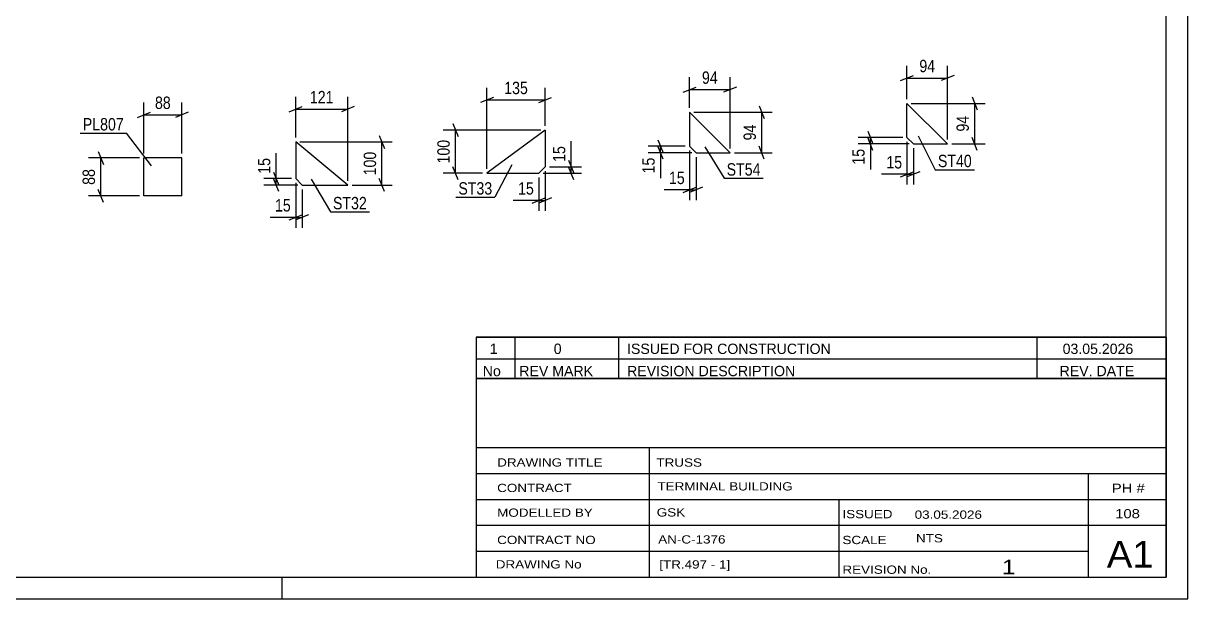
# Model space of a CAD drawing. Header units: millimetres. Extents: x 0 to 420, y 0 to 297.
# Drawn here: x 150 to 420, y 0 to 133.3 of the extents above; entities that cross this region are included whole.
import ezdxf

# ---------------------------------------------------------------- set-up
doc = ezdxf.new("R2010")
doc.units = ezdxf.units.MM
doc.styles.add('Arial Narrow', font='ARIALN.TTF', dxfattribs={"height": 0.2})

# ---------------------------------------------------------------- blocks, each defined once
blk = doc.blocks.new('Unknown-814735313-1133')
at = {"color": 5, "linetype": 'Continuous'}
for p, q in [((420, 0), (420, 297)), ((415, 5), (415, 292)), ((5, 5), (415, 5)), ((210, 0), (210, 5)), ((0, 0), (420, 0))]:
    blk.add_line(p, q, dxfattribs=at)
blk = doc.blocks.new('Unknown-814735313-13390')
at = {"color": 7, "linetype": 'Continuous'}
for p, q in [((255, 51.05), (255, 5)), ((255, 51.05), (415, 51.05)), ((415, 51), (415, 5)), ((255, 35), (415, 35)), ((295.14, 35), (295.14, 5)), ((255, 29), (415, 29)), ((397, 5.05), (397, 29.05)), ((255, 23), (415, 23)), ((339.14, 23), (339.14, 5)), ((255, 17), (415, 17)), ((255, 11), (397, 11)), ((255, 5), (415, 5))]:
    blk.add_line(p, q, dxfattribs=at)
at = {"color": 7, "style": 'Arial Narrow'}
for s, height, width, p in [('DRAWING TITLE', 1.9089, 1.425378, (259.88, 30.61)), ('TRUSS', 1.909, 1.425378, (296.81, 30.59)), ('TERMINAL BUILDING', 1.9089, 1.425378, (297.06, 25.07)), ('CONTRACT', 1.909, 1.425378, (259.88, 24.71)), ('MODELLED BY', 1.9089, 1.425378, (259.88, 18.98)), ('GSK', 1.909, 1.425378, (296.88, 19.04)), ('ISSUED', 1.909, 1.425378, (339.94, 18.64)), ('03.05.2026', 1.909, 1.425378, (356.69, 18.52)), ('CONTRACT NO', 1.9089, 1.425378, (259.88, 12.66)), ('AN-C-1376', 1.909, 1.425378, (297.23, 12.78)), ('SCALE', 1.909, 1.425378, (339.94, 12.65)), ('A1', 6.204, 1.25, (401.24, 7.2)), ('DRAWING No', 1.909, 1.425378, (259.56, 7)), ('[TR.497 - 1]', 1.9089, 1.425378, (297.46, 6.99)), ('1', 3.34, 1.5, (376.91, 5.68)), ('REVISION No.', 1.9089, 1.425378, (339.94, 5.77))]:
    blk.add_text(s, height=height, dxfattribs=dict(at, width=width)).set_placement(p)
at = {"color": 7, "linetype": 'Continuous', "style": 'Arial Narrow'}
for s, height, width, p in [('PH #', 2.1, 1.42538, (402.4, 24.55)), ('108', 2.1, 1.42538, (403.19, 18.65)), ('NTS', 1.909, 1.425378, (357, 13.05))]:
    blk.add_text(s, height=height, dxfattribs=dict(at, width=width)).set_placement(p)
blk = doc.blocks.new('Unknown-814735313-13391')
at = {"color": 7, "linetype": 'Continuous'}
for p, q in [((255, 60.55), (415, 60.55)), ((415, 60.55), (255, 60.55)), ((255, 60.55), (255, 55.55)), ((264, 60.55), (264, 55.55)), ((288, 60.55), (288, 55.55)), ((385, 60.55), (385, 55.55)), ((415, 60.55), (415, 55.55)), ((255, 55.55), (415, 55.55)), ((255, 55.55), (255, 51.05)), ((255, 55.55), (415, 55.55)), ((264, 55.55), (264, 51.05)), ((288, 55.55), (288, 51.05)), ((385, 55.55), (385, 51.05)), ((415, 55.55), (415, 51.05)), ((415, 51.05), (255, 51.05))]:
    blk.add_line(p, q, dxfattribs=at)
at = {"color": 7, "linetype": 'Continuous', "style": 'Arial Narrow'}
for s, height, width, p in [('1', 2.39, 1.196471, (258.16, 56.7)), ('0', 2.39, 1.196471, (273, 56.7)), ('ISSUED FOR CONSTRUCTION', 2.3861, 1.196471, (290, 56.7)), ('03.05.2026', 2.386, 1.196471, (391, 56.7)), ('No', 2.386, 1.2, (256.54, 51.55)), ('REV MARK', 2.386, 1.2, (265, 51.55)), ('REVISION DESCRIPTION', 2.3861, 1.2, (290, 51.55)), ('REV. DATE', 2.386, 1.2, (390.28, 51.55))]:
    blk.add_text(s, height=height, dxfattribs=dict(at, width=width)).set_placement(p)
blk = doc.blocks.new('Part-814735313-8642 - 8636')
at = {"color": 2, "linetype": 'Continuous'}
for p, q in [((186.77, 102.11), (177.97, 102.11)), ((177.97, 93.31), (177.97, 102.11)), ((186.77, 93.31), (186.77, 102.11)), ((186.77, 93.31), (177.97, 93.31))]:
    blk.add_line(p, q, dxfattribs=at)
blk = doc.blocks.new('Part-814735313-1913 - 1897')
at = {"color": 2, "linetype": 'Continuous'}
for p, q in [((271.01, 108.56), (257.51, 98.56)), ((271.01, 108.56), (271.01, 100.06)), ((271.01, 100.06), (269.51, 98.56)), ((257.51, 98.56), (269.51, 98.56))]:
    blk.add_line(p, q, dxfattribs=at)
blk = doc.blocks.new('Part-814735313-8593 - 8577')
at = {"color": 2, "linetype": 'Continuous'}
for p, q in [((313.9, 103.31), (304.5, 112.71)), ((304.5, 112.71), (304.5, 104.81)), ((304.5, 104.81), (306, 103.31)), ((306, 103.31), (313.9, 103.31))]:
    blk.add_line(p, q, dxfattribs=at)
blk = doc.blocks.new('Part-814735313-1988 - 1972')
at = {"color": 2, "linetype": 'Continuous'}
for p, q in [((213.16, 105.81), (213.16, 97.31)), ((225.25, 95.81), (213.16, 105.81)), ((213.16, 97.31), (214.66, 95.81)), ((214.66, 95.81), (225.25, 95.81))]:
    blk.add_line(p, q, dxfattribs=at)
blk = doc.blocks.new('Part-814735313-8421 - 8405')
at = {"color": 2, "linetype": 'Continuous'}
for p, q in [((354.91, 106.85), (354.91, 114.75)), ((354.91, 114.75), (364.31, 105.35)), ((354.91, 106.85), (356.41, 105.35)), ((356.41, 105.35), (364.31, 105.35))]:
    blk.add_line(p, q, dxfattribs=at)
blk = doc.blocks.new('StraightDimension-814735313-8644 - 8636')
at = {"color": 7, "linetype": 'Continuous'}
for p, q in [((177.97, 103.11), (177.97, 114.96)), ((186.77, 103.11), (186.77, 114.96)), ((176.47, 111.51), (179.47, 112.71)), ((177.97, 112.11), (186.77, 112.11)), ((188.27, 112.71), (185.27, 111.51))]:
    blk.add_line(p, q, dxfattribs=at)
at = {"color": 0}
blk.add_wipeout([(184.79, 112.86), (184.79, 117.06), (179.94, 117.06), (179.94, 112.86)], dxfattribs=at)
at = {"color": 3, "style": 'Arial Narrow'}
blk.add_text('88', height=2.863, dxfattribs=at).set_placement((180.54, 113.46))
blk = doc.blocks.new('StraightDimension-814735313-8655 - 8636')
at = {"color": 7, "linetype": 'Continuous'}
for p, q in [((167.37, 103.61), (168.57, 100.6)), ((176.97, 102.11), (165.12, 102.11)), ((167.97, 93.31), (167.97, 102.11)), ((168.57, 91.8), (167.37, 94.81)), ((176.97, 93.31), (165.12, 93.31))]:
    blk.add_line(p, q, dxfattribs=at)
at = {"color": 0}
blk.add_wipeout([(167.22, 100.13), (163.02, 100.13), (163.02, 95.28), (167.22, 95.28)], dxfattribs=at)
at = {"color": 3, "style": 'Arial Narrow'}
blk.add_text('88', height=2.863, rotation=90.0002, dxfattribs=at).set_placement((166.62, 95.88))
blk = doc.blocks.new('StraightDimension-814735313-1915 - 1897')
at = {"color": 7, "linetype": 'Continuous'}
for p, q in [((272.01, 100.06), (279.43, 100.06)), ((276.43, 101.56), (277.63, 98.56)), ((277.63, 97.06), (276.43, 100.06)), ((277.03, 98.56), (277.03, 100.06)), ((270.51, 98.56), (279.43, 98.56))]:
    blk.add_line(p, q, dxfattribs=at)
at = {"color": 0}
blk.add_wipeout([(276.28, 105.45), (272.08, 105.45), (272.08, 100.59), (276.28, 100.59)], dxfattribs=at)
at = {"color": 7, "linetype": 'Continuous'}
blk.add_line((277.03, 100.06), (277.03, 105.97), dxfattribs=at)
blk.add_line((277.03, 100.06), (277.03, 105.97), dxfattribs=at)
at = {"color": 3, "style": 'Arial Narrow'}
blk.add_text('15', height=2.863, rotation=90.0002, dxfattribs=at).set_placement((275.68, 101.19))
blk = doc.blocks.new('StraightDimension-814735313-1954 - 1897')
at = {"color": 7, "linetype": 'Continuous'}
for p, q in [((269.51, 97.56), (269.51, 89.87)), ((271.01, 99.06), (271.01, 89.87)), ((268.01, 91.67), (271.01, 92.87)), ((272.51, 92.87), (269.51, 91.67)), ((269.51, 92.27), (271.01, 92.27))]:
    blk.add_line(p, q, dxfattribs=at)
at = {"color": 0}
blk.add_wipeout([(268.99, 93.02), (268.99, 97.22), (264.13, 97.22), (264.13, 93.02)], dxfattribs=at)
at = {"color": 7, "linetype": 'Continuous'}
blk.add_line((269.51, 92.27), (263.6, 92.27), dxfattribs=at)
blk.add_line((269.51, 92.27), (263.6, 92.27), dxfattribs=at)
at = {"color": 3, "style": 'Arial Narrow'}
blk.add_text('15', height=2.863, dxfattribs=at).set_placement((264.73, 93.62))
blk = doc.blocks.new('StraightDimension-814735313-1930 - 1897')
at = {"color": 7, "linetype": 'Continuous'}
for p, q in [((270.01, 108.56), (247.37, 108.56)), ((249.62, 110.06), (250.82, 107.06)), ((250.22, 98.56), (250.22, 108.56)), ((250.82, 97.06), (249.62, 100.06)), ((256.51, 98.56), (247.37, 98.56))]:
    blk.add_line(p, q, dxfattribs=at)
at = {"color": 0}
blk.add_wipeout([(249.47, 106.91), (245.27, 106.91), (245.27, 100.22), (249.47, 100.22)], dxfattribs=at)
at = {"color": 3, "style": 'Arial Narrow'}
blk.add_text('100', height=2.863, rotation=90.0002, dxfattribs=at).set_placement((248.87, 100.82))
blk = doc.blocks.new('StraightDimension-814735313-1942 - 1897')
at = {"color": 7, "linetype": 'Continuous'}
for p, q in [((259.01, 116.14), (256.01, 114.94)), ((257.51, 99.56), (257.51, 118.39)), ((269.51, 114.94), (272.51, 116.14)), ((271.01, 109.56), (271.01, 118.39)), ((257.51, 115.54), (271.01, 115.54))]:
    blk.add_line(p, q, dxfattribs=at)
at = {"color": 0}
blk.add_wipeout([(267.6, 116.29), (267.6, 120.49), (260.92, 120.49), (260.92, 116.29)], dxfattribs=at)
at = {"color": 3, "style": 'Arial Narrow'}
blk.add_text('135', height=2.863, dxfattribs=at).set_placement((261.52, 116.89))
blk = doc.blocks.new('StraightDimension-814735313-8595 - 8577')
at = {"color": 7, "linetype": 'Continuous'}
for p, q in [((304.5, 103.81), (304.5, 92.31)), ((306, 102.31), (306, 92.31)), ((303, 94.11), (306, 95.31)), ((307.5, 95.31), (304.5, 94.11)), ((304.5, 94.71), (306, 94.71))]:
    blk.add_line(p, q, dxfattribs=at)
at = {"color": 0}
blk.add_wipeout([(303.97, 95.46), (303.97, 99.66), (299.12, 99.66), (299.12, 95.46)], dxfattribs=at)
at = {"color": 7, "linetype": 'Continuous'}
blk.add_line((304.5, 94.71), (298.59, 94.71), dxfattribs=at)
blk.add_line((304.5, 94.71), (298.59, 94.71), dxfattribs=at)
at = {"color": 3, "style": 'Arial Narrow'}
blk.add_text('15', height=2.863, dxfattribs=at).set_placement((299.72, 96.06))
blk = doc.blocks.new('StraightDimension-814735313-8606 - 8577')
at = {"color": 7, "linetype": 'Continuous'}
for p, q in [((304.5, 113.71), (304.5, 120.79)), ((313.9, 104.31), (313.9, 120.79)), ((303, 117.34), (306, 118.54)), ((304.5, 117.94), (313.9, 117.94)), ((315.4, 118.54), (312.4, 117.34))]:
    blk.add_line(p, q, dxfattribs=at)
at = {"color": 0}
blk.add_wipeout([(311.63, 118.69), (311.63, 122.89), (306.77, 122.89), (306.77, 118.69)], dxfattribs=at)
at = {"color": 3, "style": 'Arial Narrow'}
blk.add_text('94', height=2.863, dxfattribs=at).set_placement((307.37, 119.29))
blk = doc.blocks.new('StraightDimension-814735313-8615 - 8577')
at = {"color": 7, "linetype": 'Continuous'}
for p, q in [((297.15, 106.31), (298.35, 103.31)), ((303.5, 104.81), (294.9, 104.81)), ((305, 103.31), (294.9, 103.31)), ((298.35, 101.81), (297.15, 104.81)), ((297.75, 103.31), (297.75, 104.81))]:
    blk.add_line(p, q, dxfattribs=at)
at = {"color": 0}
blk.add_wipeout([(297, 102.78), (292.8, 102.78), (292.8, 97.93), (297, 97.93)], dxfattribs=at)
at = {"color": 7, "linetype": 'Continuous'}
blk.add_line((297.75, 103.31), (297.75, 97.4), dxfattribs=at)
blk.add_line((297.75, 103.31), (297.75, 97.4), dxfattribs=at)
at = {"color": 3, "style": 'Arial Narrow'}
blk.add_text('15', height=2.863, rotation=90.0002, dxfattribs=at).set_placement((296.4, 98.53))
blk = doc.blocks.new('StraightDimension-814735313-8626 - 8577')
at = {"color": 7, "linetype": 'Continuous'}
for p, q in [((320.63, 114.21), (321.83, 111.21)), ((305.5, 112.71), (323.63, 112.71)), ((321.23, 103.31), (321.23, 112.71)), ((314.9, 103.31), (323.63, 103.31)), ((321.83, 101.81), (320.63, 104.81))]:
    blk.add_line(p, q, dxfattribs=at)
at = {"color": 0}
blk.add_wipeout([(320.48, 110.44), (316.28, 110.44), (316.28, 105.58), (320.48, 105.58)], dxfattribs=at)
at = {"color": 3, "style": 'Arial Narrow'}
blk.add_text('94', height=2.863, rotation=90.0002, dxfattribs=at).set_placement((319.88, 106.18))
blk = doc.blocks.new('StraightDimension-814735313-2024 - 1972')
at = {"color": 7, "linetype": 'Continuous'}
for p, q in [((213.16, 96.31), (213.16, 85.95)), ((214.66, 94.81), (214.66, 85.95)), ((211.66, 87.75), (214.66, 88.95)), ((216.16, 88.95), (213.16, 87.75)), ((213.16, 88.35), (214.66, 88.35))]:
    blk.add_line(p, q, dxfattribs=at)
at = {"color": 0}
blk.add_wipeout([(212.63, 89.1), (212.63, 93.3), (207.77, 93.3), (207.77, 89.1)], dxfattribs=at)
at = {"color": 7, "linetype": 'Continuous'}
blk.add_line((213.16, 88.35), (207.25, 88.35), dxfattribs=at)
blk.add_line((213.16, 88.35), (207.25, 88.35), dxfattribs=at)
at = {"color": 3, "style": 'Arial Narrow'}
blk.add_text('15', height=2.863, dxfattribs=at).set_placement((208.37, 89.7))
blk = doc.blocks.new('StraightDimension-814735313-2014 - 1972')
at = {"color": 7, "linetype": 'Continuous'}
for p, q in [((213.16, 106.81), (213.16, 116.26)), ((225.25, 96.81), (225.25, 116.26)), ((211.66, 112.81), (214.66, 114.01)), ((213.16, 113.41), (225.25, 113.41)), ((226.75, 114.01), (223.75, 112.81))]:
    blk.add_line(p, q, dxfattribs=at)
at = {"color": 0}
blk.add_wipeout([(222.54, 114.16), (222.54, 118.36), (215.86, 118.36), (215.86, 114.16)], dxfattribs=at)
at = {"color": 3, "style": 'Arial Narrow'}
blk.add_text('121', height=2.863, dxfattribs=at).set_placement((216.46, 114.76))
blk = doc.blocks.new('StraightDimension-814735313-1990 - 1972')
at = {"color": 7, "linetype": 'Continuous'}
for p, q in [((214.16, 105.81), (235.55, 105.81)), ((232.55, 107.31), (233.75, 104.31)), ((233.15, 95.81), (233.15, 105.81)), ((233.75, 94.31), (232.55, 97.31)), ((226.25, 95.81), (235.55, 95.81))]:
    blk.add_line(p, q, dxfattribs=at)
at = {"color": 0}
blk.add_wipeout([(232.4, 104.15), (228.2, 104.15), (228.2, 97.47), (232.4, 97.47)], dxfattribs=at)
at = {"color": 3, "style": 'Arial Narrow'}
blk.add_text('100', height=2.863, rotation=90.0002, dxfattribs=at).set_placement((231.8, 98.07))
blk = doc.blocks.new('StraightDimension-814735313-2002 - 1972')
at = {"color": 7, "linetype": 'Continuous'}
for p, q in [((212.16, 97.31), (205.78, 97.31)), ((208.03, 98.81), (209.23, 95.81)), ((209.23, 94.31), (208.03, 97.31)), ((208.63, 95.81), (208.63, 97.31)), ((213.66, 95.81), (205.78, 95.81))]:
    blk.add_line(p, q, dxfattribs=at)
at = {"color": 0}
blk.add_wipeout([(207.88, 102.69), (203.68, 102.69), (203.68, 97.84), (207.88, 97.84)], dxfattribs=at)
at = {"color": 7, "linetype": 'Continuous'}
blk.add_line((208.63, 97.31), (208.63, 103.22), dxfattribs=at)
blk.add_line((208.63, 97.31), (208.63, 103.22), dxfattribs=at)
at = {"color": 3, "style": 'Arial Narrow'}
blk.add_text('15', height=2.863, rotation=90.0002, dxfattribs=at).set_placement((207.28, 98.44))
blk = doc.blocks.new('StraightDimension-814735313-8454 - 8405')
at = {"color": 7, "linetype": 'Continuous'}
for p, q in [((370.01, 116.25), (371.21, 113.25)), ((355.91, 114.75), (373.01, 114.75)), ((370.61, 105.35), (370.61, 114.75)), ((365.31, 105.35), (373.01, 105.35)), ((371.21, 103.85), (370.01, 106.85))]:
    blk.add_line(p, q, dxfattribs=at)
at = {"color": 0}
blk.add_wipeout([(369.86, 112.47), (365.66, 112.47), (365.66, 107.62), (369.86, 107.62)], dxfattribs=at)
at = {"color": 3, "style": 'Arial Narrow'}
blk.add_text('94', height=2.863, rotation=90.0002, dxfattribs=at).set_placement((369.26, 108.22))
blk = doc.blocks.new('StraightDimension-814735313-8423 - 8405')
at = {"color": 7, "linetype": 'Continuous'}
for p, q in [((345.82, 108.35), (347.02, 105.35)), ((353.91, 106.85), (343.57, 106.85)), ((355.41, 105.35), (343.57, 105.35)), ((347.02, 103.85), (345.82, 106.85)), ((346.42, 105.35), (346.42, 106.85))]:
    blk.add_line(p, q, dxfattribs=at)
at = {"color": 0}
blk.add_wipeout([(345.67, 104.82), (341.47, 104.82), (341.47, 99.96), (345.67, 99.96)], dxfattribs=at)
at = {"color": 7, "linetype": 'Continuous'}
blk.add_line((346.42, 105.35), (346.42, 99.44), dxfattribs=at)
blk.add_line((346.42, 105.35), (346.42, 99.44), dxfattribs=at)
at = {"color": 3, "style": 'Arial Narrow'}
blk.add_text('15', height=2.863, rotation=90.0002, dxfattribs=at).set_placement((345.07, 100.56))
blk = doc.blocks.new('StraightDimension-814735313-8434 - 8405')
at = {"color": 7, "linetype": 'Continuous'}
for p, q in [((354.91, 115.75), (354.91, 123.47)), ((364.31, 106.35), (364.31, 123.47)), ((353.41, 120.02), (356.41, 121.22)), ((354.91, 120.62), (364.31, 120.62)), ((365.81, 121.22), (362.81, 120.02))]:
    blk.add_line(p, q, dxfattribs=at)
at = {"color": 0}
blk.add_wipeout([(362.04, 121.37), (362.04, 125.57), (357.18, 125.57), (357.18, 121.37)], dxfattribs=at)
at = {"color": 3, "style": 'Arial Narrow'}
blk.add_text('94', height=2.863, dxfattribs=at).set_placement((357.78, 121.97))
blk = doc.blocks.new('StraightDimension-814735313-8443 - 8405')
at = {"color": 7, "linetype": 'Continuous'}
for p, q in [((354.91, 105.85), (354.91, 95.92)), ((356.41, 104.35), (356.41, 95.92)), ((353.41, 97.72), (356.41, 98.92)), ((357.91, 98.92), (354.91, 97.72)), ((354.91, 98.32), (356.41, 98.32))]:
    blk.add_line(p, q, dxfattribs=at)
at = {"color": 0}
blk.add_wipeout([(354.38, 99.07), (354.38, 103.27), (349.53, 103.27), (349.53, 99.07)], dxfattribs=at)
at = {"color": 7, "linetype": 'Continuous'}
blk.add_line((354.91, 98.32), (349, 98.32), dxfattribs=at)
blk.add_line((354.91, 98.32), (349, 98.32), dxfattribs=at)
at = {"color": 3, "style": 'Arial Narrow'}
blk.add_text('15', height=2.863, dxfattribs=at).set_placement((350.13, 99.67))
blk = doc.blocks.new('Mark-814735313-8638 - 8636')
at = {"color": 0}
blk.add_wipeout([(173.3, 108.48), (173.3, 111.48), (163.8, 111.48), (163.8, 108.48)], dxfattribs=at)
blk.add_wipeout([(173.3, 108.48), (173.3, 111.48), (163.8, 111.48), (163.8, 108.48)], dxfattribs=at)
at = {"color": 30, "linetype": 'Continuous'}
for p in [(163.2, 107.88), (179.76, 100.32)]:
    blk.add_line(p, (173.9, 107.88), dxfattribs=at)
at = {"color": 3, "style": 'Arial Narrow'}
blk.add_text('PL807', height=2.863, dxfattribs=at).set_placement((163.8, 108.48))
blk = doc.blocks.new('Mark-814735313-1909 - 1897')
at = {"color": 0}
blk.add_wipeout([(258.75, 93.62), (258.75, 96.62), (250.89, 96.62), (250.89, 93.62)], dxfattribs=at)
blk.add_wipeout([(258.75, 93.62), (258.75, 96.62), (250.89, 96.62), (250.89, 93.62)], dxfattribs=at)
at = {"color": 30, "linetype": 'Continuous'}
for p in [(263.26, 100.48), (250.29, 93.02)]:
    blk.add_line(p, (259.35, 93.02), dxfattribs=at)
at = {"color": 3, "style": 'Arial Narrow'}
blk.add_text('ST33', height=2.863, dxfattribs=at).set_placement((250.89, 93.62))
blk = doc.blocks.new('Mark-814735313-8589 - 8577')
at = {"color": 0}
blk.add_wipeout([(320.95, 98.02), (320.95, 101.02), (313.1, 101.02), (313.1, 98.02)], dxfattribs=at)
blk.add_wipeout([(320.95, 98.02), (320.95, 101.02), (313.1, 101.02), (313.1, 98.02)], dxfattribs=at)
at = {"color": 30, "linetype": 'Continuous'}
for p, q in [((308.02, 104.69), (312.5, 97.42)), ((312.5, 97.42), (321.55, 97.42))]:
    blk.add_line(p, q, dxfattribs=at)
at = {"color": 3, "style": 'Arial Narrow'}
blk.add_text('ST54', height=2.863, dxfattribs=at).set_placement((313.1, 98.02))
blk = doc.blocks.new('Mark-814735313-1984 - 1972')
at = {"color": 0}
blk.add_wipeout([(229.66, 90.21), (229.66, 93.21), (221.81, 93.21), (221.81, 90.21)], dxfattribs=at)
blk.add_wipeout([(229.66, 90.21), (229.66, 93.21), (221.81, 93.21), (221.81, 90.21)], dxfattribs=at)
at = {"color": 30, "linetype": 'Continuous'}
for p, q in [((216.78, 97.23), (221.21, 89.61)), ((221.21, 89.61), (230.26, 89.61))]:
    blk.add_line(p, q, dxfattribs=at)
at = {"color": 3, "style": 'Arial Narrow'}
blk.add_text('ST32', height=2.863, dxfattribs=at).set_placement((221.81, 90.21))
blk = doc.blocks.new('Mark-814735313-8417 - 8405')
at = {"color": 0}
blk.add_wipeout([(369.94, 99.98), (369.94, 102.98), (362.08, 102.98), (362.08, 99.98)], dxfattribs=at)
blk.add_wipeout([(369.94, 99.98), (369.94, 102.98), (362.08, 102.98), (362.08, 99.98)], dxfattribs=at)
at = {"color": 30, "linetype": 'Continuous'}
for p, q in [((357.53, 107.2), (361.48, 99.38)), ((361.48, 99.38), (370.54, 99.38))]:
    blk.add_line(p, q, dxfattribs=at)
at = {"color": 3, "style": 'Arial Narrow'}
blk.add_text('ST40', height=2.863, dxfattribs=at).set_placement((362.08, 99.98))

msp = doc.modelspace()

# ---------------------------------------------------------------- block references
for name in ['Unknown-814735313-1133', 'Part-814735313-8421 - 8405', 'Part-814735313-8593 - 8577', 'Part-814735313-1913 - 1897', 'Part-814735313-1988 - 1972', 'Part-814735313-8642 - 8636', 'Unknown-814735313-13391', 'Unknown-814735313-13390']:
    msp.add_blockref(name, (0, 0))

# ---------------------------------------------------------------- next in the draw order: block references
for name in ['StraightDimension-814735313-8644 - 8636', 'StraightDimension-814735313-8454 - 8405', 'StraightDimension-814735313-1915 - 1897', 'StraightDimension-814735313-8595 - 8577', 'StraightDimension-814735313-2024 - 1972']:
    msp.add_blockref(name, (0, 0))

# ---------------------------------------------------------------- next in the draw order: block references
for name in ['StraightDimension-814735313-8606 - 8577', 'StraightDimension-814735313-2014 - 1972', 'StraightDimension-814735313-8423 - 8405', 'StraightDimension-814735313-8655 - 8636', 'StraightDimension-814735313-1954 - 1897']:
    msp.add_blockref(name, (0, 0))

# ---------------------------------------------------------------- next in the draw order: block references
for name in ['StraightDimension-814735313-8434 - 8405', 'Mark-814735313-8638 - 8636', 'StraightDimension-814735313-1930 - 1897', 'StraightDimension-814735313-1990 - 1972', 'StraightDimension-814735313-8615 - 8577']:
    msp.add_blockref(name, (0, 0))

# ---------------------------------------------------------------- next in the draw order: block references
for name in ['StraightDimension-814735313-1942 - 1897', 'StraightDimension-814735313-8626 - 8577', 'StraightDimension-814735313-8443 - 8405', 'StraightDimension-814735313-2002 - 1972', 'Mark-814735313-1984 - 1972']:
    msp.add_blockref(name, (0, 0))

# ---------------------------------------------------------------- next in the draw order: block references
for name in ['Mark-814735313-8417 - 8405', 'Mark-814735313-8589 - 8577', 'Mark-814735313-1909 - 1897']:
    msp.add_blockref(name, (0, 0))

doc.saveas('drawing.dxf')
